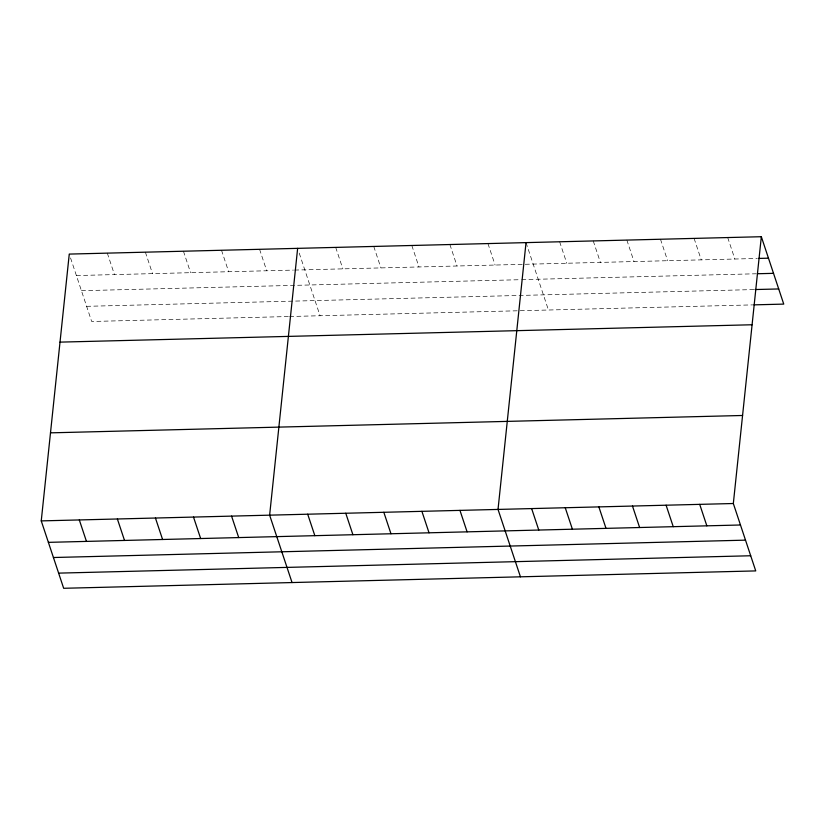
<?xml version="1.0" encoding="UTF-8"?>
<svg xmlns="http://www.w3.org/2000/svg" width="825" height="825" viewBox="0 0 825 825"><rect width="100%" height="100%" fill="white"/><g stroke="black" fill="none" stroke-linecap="round" stroke-linejoin="round"><path stroke-width="0.62" stroke-dasharray="4.12 3.09" d="M76.395 275.55L293.36 270.105M294.628 270.074L757.268 258.462M81.438 290.709L520.441 279.696M521.709 279.654L756.082 273.776M86.635 306.323L753.813 289.575M288.338 316.542L91.668 321.482L69.259 254.09M289.606 316.511L752.627 304.889M727.712 237.559L734.858 259.029M694.103 238.404L701.24 259.875M660.485 239.25L667.631 260.71M626.866 240.096L634.012 261.556M593.257 240.931L600.394 262.402M559.639 241.777L566.785 263.247M526.03 242.622L548.439 310.014M487.957 243.581L495.103 265.042M449.893 244.53L457.04 266.001M411.83 245.489L418.976 266.96M373.766 246.448L380.913 267.908M335.703 247.397L342.849 268.868M299.228 253.12L320.059 315.748M259.576 249.305L266.712 270.775M221.513 250.264L228.649 271.734M183.449 251.223L190.585 272.683M145.386 252.172L152.522 273.642M107.322 253.131L114.458 274.601"/><path stroke-width="1.24" d="M761.331 236.713L733.332 503.518L755.741 570.91L63.669 588.287L41.25 520.895L69.259 254.09L761.331 236.713L783.75 304.105L753.875 304.858M297.639 248.356L269.631 515.161L292.05 582.553M526.03 242.622L498.022 509.427L520.441 576.819M758.515 258.431L768.477 258.184M757.329 273.745L773.51 273.343M755.05 289.544L778.707 288.956M60.008 342.127L752.091 324.761M50.49 432.847L742.572 415.48M41.25 520.895L733.332 503.518M48.386 542.355L740.468 524.989M53.429 557.514L745.511 540.148M58.627 573.127L750.709 555.761M699.713 504.364L706.85 525.834M666.095 505.209L673.241 526.68M632.486 506.055L639.623 527.526M598.868 506.901L606.004 528.361M565.249 507.736L572.395 529.207M531.64 508.582L538.777 530.052M459.958 510.386L467.094 531.847M421.895 511.335L429.031 532.806M383.831 512.294L390.968 533.765M345.768 513.253L352.904 534.713M307.704 514.202L314.841 535.673M231.567 516.12L238.714 537.58M193.504 517.069L200.65 538.539M155.44 518.028L162.587 539.498M117.377 518.977L124.523 540.447M79.313 519.936L86.46 541.406"/></g></svg>
